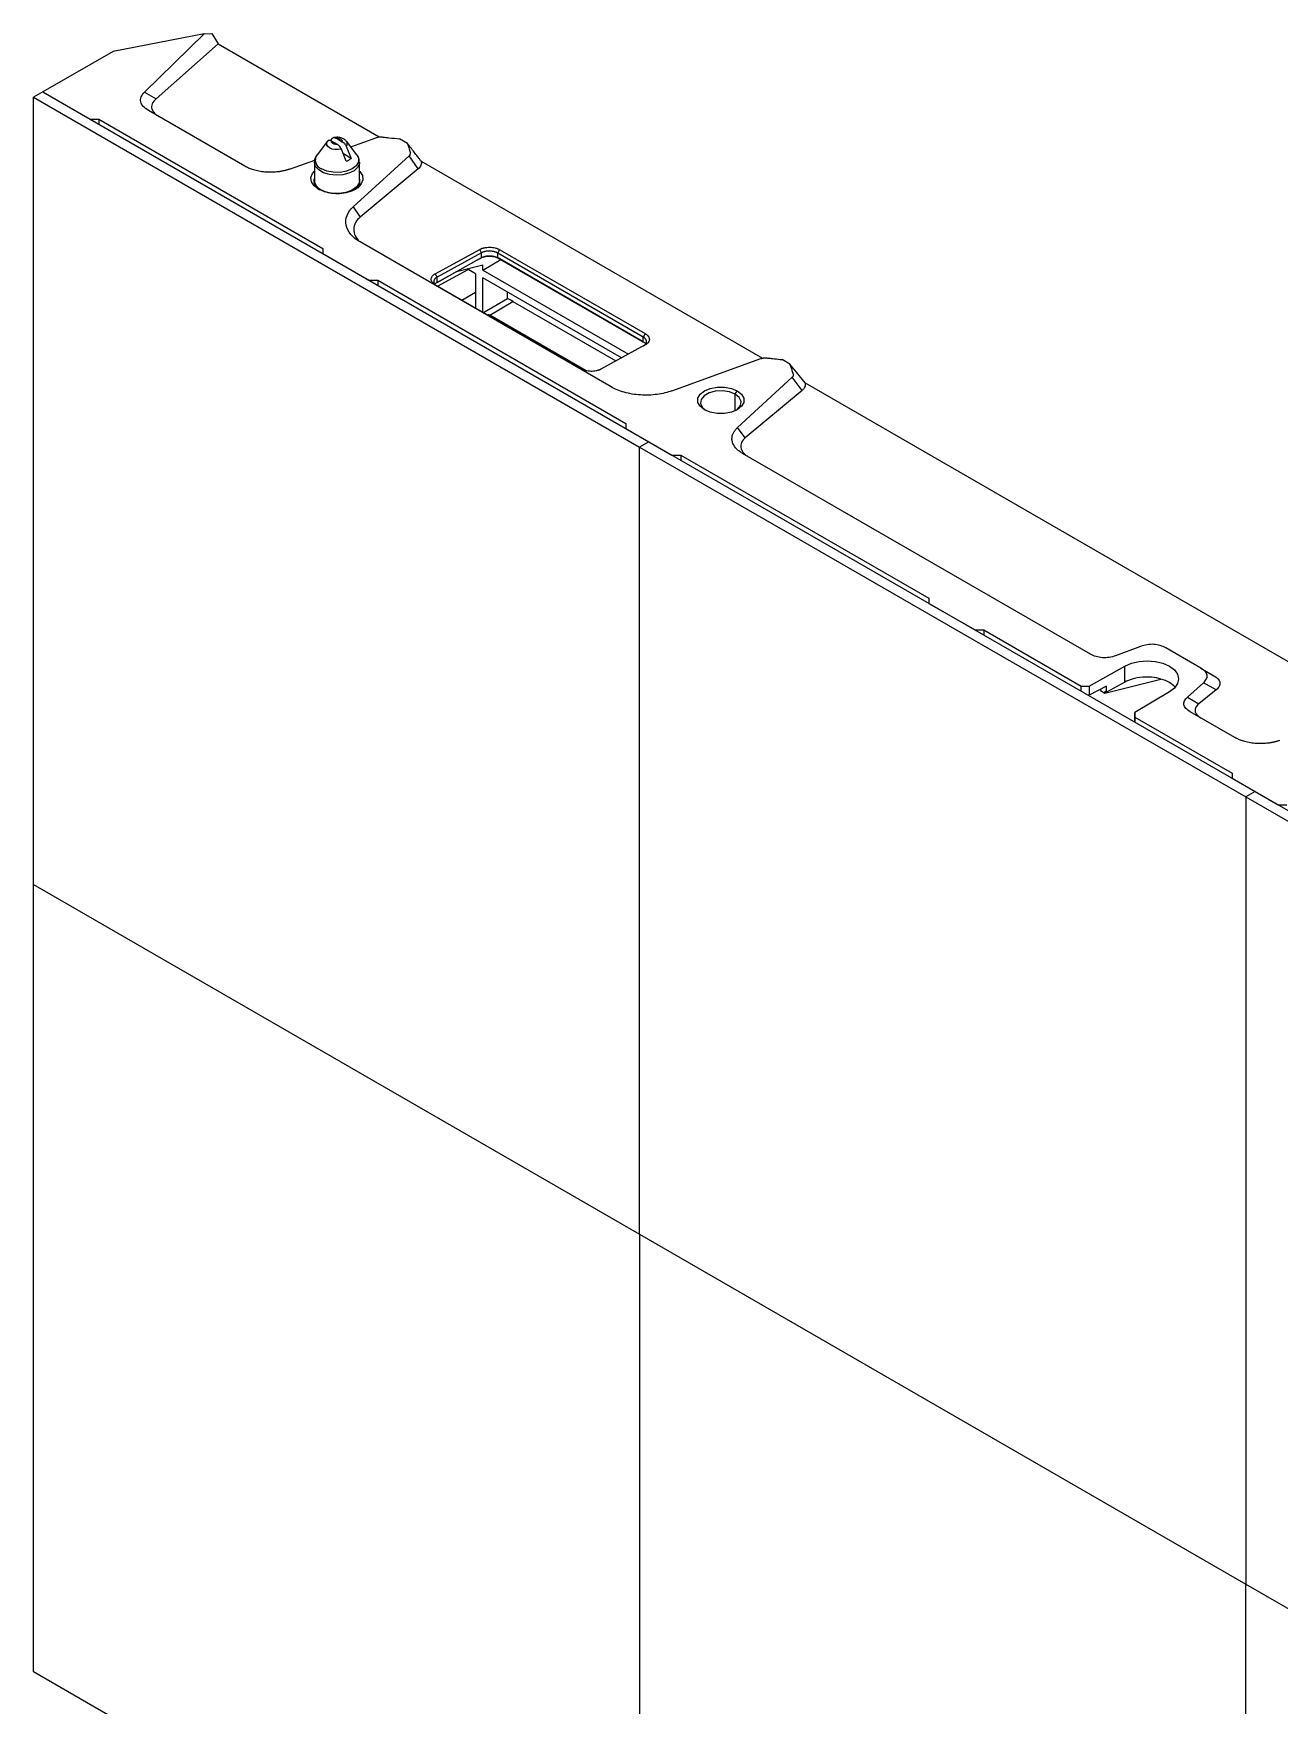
# Model space of a CAD drawing. Header units: millimetres. Extents: x 9226 to 36041, y 16031 to 21779.
# Drawn here: x 10866.8 to 11084.9, y 17580.6 to 17873.3 of the extents above; entities that cross this region are included whole.
import ezdxf

# ---------------------------------------------------------------- set-up
doc = ezdxf.new("R2010")
doc.units = ezdxf.units.MM

msp = doc.modelspace()

# ---------------------------------------------------------------- linework, layer by layer
at = {"color": 7, "linetype": 'Continuous', "lineweight": -3}
for p, q in [((10896.728, 17873.231), (10880.773, 17870.178)), ((10896.728, 17873.231), (10886.288, 17863.036)), ((10899.154, 17871.473), (10888.288, 17861.881)), ((10896.728, 17873.231), (10898.067, 17873.316)), ((10898.067, 17873.316), (10899.154, 17871.473)), ((10899.154, 17871.473), (10927.359, 17855.191)), ((10880.773, 17870.178), (10868.47, 17863.075)), ((10868.47, 17863.075), (10866.843, 17862.136)), ((10868.47, 17863.075), (10974.536, 17801.844)), ((10868.47, 17863.075), (10876.743, 17858.299)), ((10886.288, 17863.036), (10888.288, 17861.881)), ((10866.843, 17724.345), (10866.843, 17862.136)), ((10866.843, 17862.136), (10972.909, 17800.905)), ((10903.849, 17850.08), (10886.995, 17859.81)), ((10876.743, 17858.299), (10878.298, 17858.299)), ((10878.298, 17858.299), (10917.472, 17835.684)), ((10878.298, 17858.299), (10878.298, 17857.401)), ((10918.291, 17854.441), (10916.463, 17852.081)), ((10918.188, 17854.246), (10918.161, 17854.202)), ((10918.291, 17854.441), (10918.312, 17854.467)), ((10918.847, 17854.533), (10919.161, 17854.957)), ((10920.041, 17853.878), (10919.004, 17854.477)), ((10919.852, 17854.966), (10920.89, 17854.367)), ((10923.431, 17852.081), (10921.603, 17854.441)), ((10922.373, 17853.447), (10926.906, 17855.085)), ((10932.275, 17854.08), (10930.916, 17854.865)), ((10911.646, 17849.569), (10916.051, 17851.161)), ((10921.578, 17850.949), (10920.733, 17853.07)), ((10922.427, 17851.439), (10921.071, 17852.221)), ((10921.581, 17853.56), (10922.427, 17851.439)), ((10932.573, 17851.918), (10922.798, 17842.938)), ((10934.157, 17849.593), (10932.573, 17851.918)), ((10934.674, 17850.968), (10994.41, 17816.483)), ((10915.997, 17850.774), (10915.997, 17847.563)), ((10923.897, 17847.563), (10923.897, 17850.774)), ((10934.157, 17849.593), (10924.02, 17841.145)), ((10917.208, 17845.92), (10917.225, 17845.91)), ((10922.798, 17842.938), (10924.02, 17841.145)), ((10967.953, 17811.443), (10923.988, 17836.823)), ((10917.472, 17835.684), (10917.472, 17834.786)), ((10917.472, 17834.786), (10925.533, 17830.133)), ((10937.157, 17831.259), (10944.935, 17835.514)), ((10944.889, 17833.873), (10937.481, 17829.746)), ((10945.261, 17834.918), (10937.483, 17830.663)), ((10937.483, 17829.748), (10945.261, 17834.081)), ((10945.261, 17834.081), (10945.261, 17834.918)), ((10945.47, 17831.903), (10948.608, 17833.746)), ((10973.546, 17820.169), (10948.09, 17834.865)), ((10948.09, 17834.045), (10948.09, 17834.865)), ((10948.09, 17834.045), (10973.546, 17819.35)), ((10948.434, 17835.461), (10973.89, 17820.766)), ((10973.546, 17819.35), (10948.45, 17833.838)), ((10937.483, 17829.748), (10937.483, 17830.663)), ((10937.57, 17829.053), (10942.927, 17831.995)), ((10940.847, 17831.622), (10945.47, 17832.793)), ((10944.204, 17831.258), (10942.742, 17832.102)), ((10944.204, 17831.258), (10944.204, 17825.224)), ((10945.47, 17831.903), (10945.47, 17832.793)), ((10945.47, 17831.903), (10970.953, 17817.192)), ((10969.729, 17816.522), (10945.47, 17830.527)), ((10945.47, 17824.493), (10945.47, 17830.527)), ((10925.533, 17830.133), (10927.089, 17830.133)), ((10927.089, 17830.133), (10970.505, 17805.069)), ((10927.089, 17830.133), (10927.089, 17829.235)), ((10962.612, 17814.597), (10937.157, 17829.292)), ((10941.802, 17826.61), (10944.204, 17828.013)), ((10949.787, 17826.921), (10949.787, 17828.035)), ((10945.47, 17824.425), (10949.787, 17826.921)), ((10946.674, 17824.009), (10950.704, 17826.417)), ((10950.704, 17826.417), (10968.761, 17815.993)), ((10946.282, 17824.024), (10946.463, 17824.129)), ((10946.463, 17824.129), (10946.463, 17823.919)), ((10963.548, 17814.267), (10946.674, 17824.009)), ((10973.89, 17818.799), (10966.112, 17814.544)), ((10973.546, 17819.35), (10973.546, 17820.169)), ((10978.544, 17810.756), (10994.101, 17816.399)), ((10999.205, 17815.442), (10997.845, 17816.227)), ((10999.586, 17813.128), (10990.031, 17804.318)), ((11001.333, 17810.814), (10999.586, 17813.128)), ((10989.632, 17810.151), (10989.986, 17810.763)), ((11001.333, 17810.814), (10991.385, 17802.524)), ((11001.851, 17812.188), (11100.6, 17755.181)), ((10970.505, 17805.069), (10970.505, 17804.171)), ((10970.505, 17804.171), (10978.566, 17799.517)), ((10991.385, 17802.524), (10990.031, 17804.318)), ((10974.536, 17801.844), (10972.909, 17800.905)), ((10974.536, 17801.844), (11080.602, 17740.614)), ((10972.909, 17663.114), (10972.909, 17800.905)), ((10972.909, 17800.905), (11078.975, 17739.675)), ((10978.566, 17799.517), (10980.122, 17799.517)), ((10980.122, 17799.517), (11023.538, 17774.454)), ((10980.122, 17799.517), (10980.122, 17798.619)), ((11051.795, 17764.673), (10990.916, 17799.817)), ((11023.538, 17774.454), (11023.538, 17773.556)), ((11023.538, 17773.556), (11031.599, 17768.902)), ((11031.599, 17768.902), (11033.155, 17768.902)), ((11033.155, 17768.902), (11050.147, 17759.093)), ((11033.155, 17768.902), (11033.155, 17768.004)), ((11060.579, 17766.027), (11056.211, 17764.401)), ((11071.12, 17762.22), (11064.995, 17765.755)), ((11051.573, 17759.086), (11057.833, 17762.575)), ((11054.33, 17757.834), (11064.121, 17760.315)), ((11057.833, 17759.779), (11057.833, 17762.575)), ((11071.12, 17762.22), (11073.403, 17760.901)), ((11050.147, 17759.093), (11051.573, 17759.086)), ((11050.147, 17758.195), (11050.147, 17759.093)), ((11051.573, 17757.461), (11051.413, 17757.464)), ((11051.573, 17759.086), (11051.573, 17757.461)), ((11054.595, 17759.055), (11051.573, 17757.461)), ((11053.527, 17758.491), (11053.557, 17758.474)), ((11053.557, 17758.474), (11053.557, 17758.28)), ((11053.557, 17758.28), (11054.33, 17757.834)), ((11054.33, 17758.191), (11054.33, 17757.834)), ((11054.33, 17758.191), (11054.595, 17758.038)), ((11057.833, 17759.779), (11054.595, 17758.038)), ((11054.595, 17758.038), (11054.595, 17759.055)), ((11065.611, 17758.085), (11059.566, 17754.471)), ((11068.774, 17757.149), (11071.591, 17759.67)), ((11073.778, 17758.407), (11070.786, 17755.986)), ((11073.778, 17758.407), (11071.591, 17759.67)), ((11059.566, 17754.471), (11059.579, 17753.648)), ((11059.566, 17752.846), (11059.566, 17754.471)), ((11068.774, 17757.149), (11070.786, 17755.986)), ((11077.09, 17750.07), (11069.245, 17754.599)), ((11059.568, 17752.756), (11059.566, 17752.846)), ((11059.579, 17753.648), (11076.571, 17743.838)), ((11059.579, 17753.648), (11059.579, 17752.75)), ((11076.571, 17743.838), (11076.571, 17742.94)), ((11076.571, 17742.94), (11084.632, 17738.287)), ((11080.602, 17740.614), (11078.975, 17739.675)), ((11080.602, 17740.614), (11186.668, 17679.383)), ((11078.975, 17739.675), (11078.975, 17601.883)), ((11078.975, 17739.675), (11185.041, 17678.444)), ((11084.632, 17738.287), (11086.188, 17738.287)), ((10866.843, 17724.345), (10972.909, 17663.114)), ((10866.843, 17586.553), (10866.843, 17724.345)), ((10972.909, 17663.114), (10972.909, 17525.323)), ((10972.909, 17663.114), (11078.975, 17601.883)), ((11078.975, 17464.092), (11078.975, 17601.883)), ((11078.975, 17601.883), (11185.041, 17540.653)), ((10972.909, 17525.323), (10866.843, 17586.553))]:
    msp.add_line(p, q, dxfattribs=at)
at = {"color": 8, "linetype": 'Continuous', "lineweight": -3}
msp.add_line((10989.632, 17807.275), (10989.632, 17810.151), dxfattribs=at)
at = {"color": 8, "linetype": 'Continuous', "lineweight": -3, "flags": 128}
for points in [[(10920.733, 17853.07), (10920.2, 17852.977), (10919.643, 17852.981), (10919.114, 17853.083), (10918.664, 17853.273), (10918.336, 17853.533), (10918.159, 17853.838), (10918.151, 17854.16), (10918.291, 17854.441)], [(10923.896, 17850.735), (10923.872, 17850.518), (10923.567, 17849.862), (10922.941, 17849.286), (10922.048, 17848.843), (10920.969, 17848.571), (10919.799, 17848.495), (10918.642, 17848.621), (10917.601, 17848.939), (10916.769, 17849.42), (10916.219, 17850.021), (10916, 17850.688), (10915.997, 17850.777)]]:
    msp.add_lwpolyline(points, dxfattribs=at)
at = {"color": 7, "linetype": 'Continuous', "lineweight": -3, "flags": 128}
for points in [[(10923.431, 17852.081), (10923.721, 17851.507), (10923.71, 17850.818), (10923.331, 17850.164), (10922.621, 17849.61), (10921.648, 17849.21), (10920.51, 17849.003), (10919.316, 17849.009), (10918.184, 17849.228), (10917.224, 17849.638)], [(10916.73, 17846.032), (10915.953, 17846.631), (10915.501, 17847.331), (10915.408, 17848.077), (10915.684, 17848.808), (10915.997, 17849.193)], [(10923.897, 17849.193), (10923.94, 17849.148), (10924.393, 17848.448), (10924.485, 17847.702), (10924.21, 17846.972), (10923.589, 17846.316), (10922.674, 17845.787), (10921.537, 17845.429), (10920.271, 17845.27), (10918.98, 17845.323), (10917.766, 17845.584), (10916.73, 17846.032)], [(10923.897, 17847.563), (10923.756, 17846.959), (10923.278, 17846.338), (10922.505, 17845.825), (10921.504, 17845.467), (10920.365, 17845.296), (10919.188, 17845.325), (10918.079, 17845.554), (10917.136, 17845.961)], [(10944.889, 17833.873), (10945.097, 17833.99), (10945.261, 17834.081)], [(10945.261, 17834.918), (10945.078, 17835.252), (10944.935, 17835.514)], [(10948.09, 17834.865), (10948.283, 17835.199), (10948.434, 17835.461)], [(10948.45, 17833.838), (10948.248, 17833.954), (10948.09, 17834.045)], [(10937.483, 17830.663), (10937.3, 17830.997), (10937.157, 17831.259)], [(10973.89, 17820.766), (10973.697, 17820.432), (10973.546, 17820.169)], [(11001.851, 17812.188), (11000.369, 17814.01), (10999.205, 17815.442)], [(10984.258, 17807.457), (10983.513, 17808.049), (10983.122, 17808.745), (10983.122, 17809.476), (10983.513, 17810.172), (10984.258, 17810.763), (10985.283, 17811.193), (10986.488, 17811.419), (10987.756, 17811.419), (10988.961, 17811.193), (10989.986, 17810.763)], [(10989.632, 17810.151), (10988.622, 17810.559), (10987.431, 17810.744), (10986.203, 17810.682), (10985.086, 17810.381), (10984.214, 17809.877), (10983.693, 17809.232), (10983.586, 17808.523), (10983.905, 17807.836), (10984.446, 17807.355)], [(10989.986, 17810.763), (10990.731, 17810.172), (10991.122, 17809.476), (10991.122, 17808.745), (10990.731, 17808.049), (10989.986, 17807.457), (10988.961, 17807.027), (10987.756, 17806.801), (10986.488, 17806.801), (10985.283, 17807.027), (10984.258, 17807.457)], [(10989.798, 17807.355), (10990.03, 17807.526), (10990.551, 17808.172), (10990.659, 17808.881), (10990.339, 17809.568), (10989.632, 17810.151)], [(11057.833, 17762.575), (11058.972, 17763.08), (11060.298, 17763.397), (11061.722, 17763.505), (11063.145, 17763.397), (11064.472, 17763.08), (11065.611, 17762.575), (11066.485, 17761.917), (11067.034, 17761.152), (11067.222, 17760.33), (11067.034, 17759.508), (11066.485, 17758.742), (11065.611, 17758.085)]]:
    msp.add_lwpolyline(points, dxfattribs=at)
at = {"color": 8, "linetype": 'Continuous', "lineweight": -3}
msp.add_arc((10921.093, 17854.013), 0.666, 317.19756, 40.04492, dxfattribs=at)
at = {"color": 7, "linetype": 'Continuous', "lineweight": -3}
for centre, radius, start, end in [((10917.765, 17851.147), 1.602, 144.32866, 250.27784), ((10920.632, 17853.568), 2.785, 289.86507, 310.12955), ((10917.622, 17847.482), 1.705, 162.41259, 245.5351), ((10922.272, 17847.482), 1.705, 294.46474, 17.5876), ((10917.914, 17847.72), 1.924, 184.69065, 246.14712), ((10925.55, 17838.981), 2.65, 125.26176, 231.37903), ((10938.218, 17804.8), 24.963, 59.98862, 62.39231), ((10934.001, 17802.058), 25.346, 60.00056, 60.54815)]:
    msp.add_arc(centre, radius, start, end, dxfattribs=at)
for points, knots in [([(10886.995, 17859.81), (10886.616, 17860.028), (10886.3, 17860.27), (10885.829, 17860.789), (10885.676, 17861.065), (10885.552, 17861.631), (10885.582, 17861.92), (10885.814, 17862.49), (10886.016, 17862.77), (10886.288, 17863.036)], [0, 0, 0, 0, 0.25, 0.25, 0.5, 0.5, 0.75, 0.75, 1, 1, 1, 1]), ([(10888.288, 17861.881), (10888.015, 17861.589), (10887.483, 17861.021), (10887.471, 17860.1), (10887.983, 17859.313), (10888.575, 17858.922), (10888.878, 17858.722)], [0, 0, 0, 0, 0.2884448, 0.5605721, 0.7754282, 1, 1, 1, 1]), ([(10918.471, 17854.611), (10918.41, 17854.552), (10918.294, 17854.439), (10918.222, 17854.308), (10918.188, 17854.246)], [0, 0, 0, 0, 0.5309051, 1, 1, 1, 1]), ([(10919.004, 17854.477), (10918.883, 17854.533), (10918.679, 17854.628), (10918.442, 17854.595), (10918.352, 17854.507), (10918.312, 17854.467)], [0, 0, 0, 0, 0.4449972, 0.7507357, 1, 1, 1, 1]), ([(10920.041, 17853.878), (10919.971, 17853.876), (10919.831, 17853.873), (10919.626, 17853.903), (10919.436, 17853.955), (10919.272, 17854.032), (10919.139, 17854.127), (10919.048, 17854.237), (10918.996, 17854.355), (10919.001, 17854.436), (10919.004, 17854.477)], [0, 0, 0, 0, 0.1249164, 0.249994, 0.3748307, 0.4999966, 0.6248363, 0.7499908, 0.8749186, 1, 1, 1, 1]), ([(10919.161, 17854.957), (10919.21, 17855.003), (10919.307, 17855.095), (10919.528, 17855.105), (10919.716, 17855.042), (10919.826, 17854.981), (10919.852, 17854.966)], [0, 0, 0, 0, 0.2960001, 0.5914594, 0.9026425, 1, 1, 1, 1]), ([(10921.61, 17854.431), (10921.489, 17854.56), (10921.227, 17854.838), (10920.734, 17855.046), (10920.278, 17855.138), (10919.854, 17855.169), (10919.571, 17855.113), (10919.402, 17855.08)], [0, 0, 0, 0, 0.2320579, 0.5025317, 0.6454043, 0.7874338, 1, 1, 1, 1]), ([(10919.852, 17854.966), (10919.922, 17854.968), (10920.062, 17854.971), (10920.268, 17854.941), (10920.458, 17854.889), (10920.622, 17854.812), (10920.755, 17854.717), (10920.846, 17854.607), (10920.898, 17854.489), (10920.893, 17854.408), (10920.89, 17854.367)], [0, 0, 0, 0, 0.1249229, 0.2500008, 0.3748376, 0.4999949, 0.6248348, 0.7499979, 0.8749184, 1, 1, 1, 1]), ([(10920.733, 17853.07), (10920.684, 17853.172), (10920.586, 17853.377), (10920.366, 17853.641), (10920.178, 17853.795), (10920.068, 17853.862), (10920.041, 17853.878)], [0, 0, 0, 0, 0.2959967, 0.5914639, 0.9026307, 1, 1, 1, 1]), ([(10920.89, 17854.367), (10921.011, 17854.284), (10921.215, 17854.144), (10921.452, 17853.837), (10921.541, 17853.646), (10921.581, 17853.56)], [0, 0, 0, 0, 0.4450055, 0.7507299, 1, 1, 1, 1]), ([(10926.906, 17855.085), (10927.062, 17855.141), (10927.239, 17855.178), (10927.513, 17855.201), (10927.606, 17855.204), (10927.791, 17855.199), (10927.883, 17855.189), (10928.338, 17855.14), (10929.393, 17855.028), (10930.336, 17854.927), (10930.916, 17854.865)], [0, 0, 0, 0, 0.125, 0.125, 0.1875, 0.1875, 0.25, 0.25, 0.5, 1, 1, 1, 1]), ([(10932.275, 17854.08), (10932.355, 17853.829), (10932.435, 17853.578), (10932.554, 17853.202), (10932.594, 17853.077), (10932.654, 17852.889), (10932.674, 17852.826), (10932.714, 17852.7), (10932.735, 17852.635), (10932.767, 17852.531), (10932.778, 17852.49), (10932.787, 17852.447), (10932.789, 17852.435), (10932.792, 17852.419), (10932.793, 17852.403), (10932.796, 17852.335), (10932.789, 17852.28), (10932.74, 17852.113), (10932.673, 17852.011), (10932.573, 17851.918)], [0, 0, 0, 0, 0.25, 0.25, 0.375, 0.375, 0.4375, 0.4375, 0.5, 0.5, 0.5625, 0.5625, 0.59375, 0.59375, 0.625, 0.625, 0.75, 0.75, 1, 1, 1, 1]), ([(10934.674, 17850.968), (10934.576, 17851.098), (10934.475, 17851.227), (10934.275, 17851.487), (10934.175, 17851.616), (10933.875, 17852.006), (10933.675, 17852.265), (10933.075, 17853.042), (10932.675, 17853.561), (10932.275, 17854.08)], [0, 0, 0, 0, 0.125, 0.125, 0.25, 0.25, 0.5, 0.5, 1, 1, 1, 1]), ([(10916.515, 17852.117), (10916.414, 17851.987), (10916.169, 17851.672), (10915.992, 17851.194), (10916.022, 17850.872), (10916.03, 17850.781)], [0, 0, 0, 0, 0.3352316, 0.8128705, 1, 1, 1, 1]), ([(10923.866, 17850.721), (10923.867, 17850.898), (10923.871, 17851.329), (10923.654, 17851.829), (10923.408, 17852.081), (10923.345, 17852.146)], [0, 0, 0, 0, 0.34005678, 0.82927882, 1, 1, 1, 1]), ([(10934.674, 17850.968), (10934.691, 17850.908), (10934.705, 17850.848), (10934.723, 17850.728), (10934.725, 17850.668), (10934.719, 17850.488), (10934.694, 17850.367), (10934.561, 17850.014), (10934.397, 17849.793), (10934.157, 17849.593)], [0, 0, 0, 0, 0.125, 0.125, 0.25, 0.25, 0.5, 0.5, 1, 1, 1, 1]), ([(10911.646, 17849.569), (10911.579, 17849.545), (10911.445, 17849.498), (10911.238, 17849.432), (10911.028, 17849.371), (10910.815, 17849.315), (10910.598, 17849.263), (10910.378, 17849.216), (10910.155, 17849.174), (10909.928, 17849.137), (10909.432, 17849.066), (10908.652, 17849.002), (10907.59, 17849.021), (10906.548, 17849.14), (10905.753, 17849.316), (10905.19, 17849.487), (10904.829, 17849.614), (10904.484, 17849.756), (10904.155, 17849.91), (10903.951, 17850.023), (10903.849, 17850.08)], [0, 0, 0, 0, 0.027944, 0.0557601, 0.0834869, 0.1111636, 0.1388295, 0.1665238, 0.1942858, 0.2221545, 0.2501682, 0.3750481, 0.5000251, 0.6248208, 0.7498149, 0.8000557, 0.8499661, 0.8997743, 0.9497097, 1, 1, 1, 1]), ([(10915.997, 17847.563), (10916.01, 17847.372), (10916.027, 17847.109), (10916.191, 17846.87), (10916.237, 17846.804)], [0, 0, 0, 0, 0.72411226, 1, 1, 1, 1]), ([(10916.237, 17846.804), (10916.288, 17846.707), (10916.432, 17846.433), (10916.762, 17846.225), (10916.975, 17846.09)], [0, 0, 0, 0, 0.3532462, 1, 1, 1, 1]), ([(10923.717, 17847.042), (10923.715, 17847.034), (10923.687, 17846.877), (10923.409, 17846.464), (10922.733, 17845.866), (10921.689, 17845.464), (10920.729, 17845.289), (10919.94, 17845.243), (10919.155, 17845.292), (10918.184, 17845.462), (10917.603, 17845.733), (10917.225, 17845.91)], [0, 0, 0, 0, 0.0053889, 0.0990714, 0.2731516, 0.4472319, 0.5409136, 0.6365758, 0.7322378, 0.82592, 1, 1, 1, 1]), ([(10923.988, 17836.823), (10923.36, 17837.186), (10922.796, 17837.627), (10921.94, 17838.628), (10921.651, 17839.188), (10921.428, 17840.332), (10921.495, 17840.914), (10921.945, 17842.001), (10922.325, 17842.504), (10922.798, 17842.938)], [0, 0, 0, 0, 0.25, 0.25, 0.5, 0.5, 0.75, 0.75, 1, 1, 1, 1]), ([(10948.45, 17833.838), (10948.41, 17833.859), (10948.332, 17833.903), (10948.205, 17833.963), (10948.072, 17834.018), (10947.932, 17834.068), (10947.785, 17834.114), (10947.532, 17834.181), (10947.162, 17834.25), (10946.67, 17834.283), (10946.177, 17834.26), (10945.781, 17834.195), (10945.48, 17834.118), (10945.267, 17834.048), (10945.068, 17833.968), (10944.949, 17833.905), (10944.889, 17833.873)], [0, 0, 0, 0, 0.041414, 0.0827037, 0.1240529, 0.1656448, 0.2076594, 0.2502712, 0.375965, 0.4999725, 0.6236755, 0.7494515, 0.8129815, 0.8755081, 0.9376406, 1, 1, 1, 1]), ([(10944.935, 17835.514), (10944.973, 17835.535), (10945.051, 17835.575), (10945.175, 17835.63), (10945.306, 17835.681), (10945.444, 17835.727), (10945.588, 17835.767), (10945.837, 17835.827), (10946.2, 17835.885), (10946.684, 17835.904), (10947.168, 17835.87), (10947.558, 17835.796), (10947.853, 17835.714), (10948.063, 17835.641), (10948.258, 17835.558), (10948.376, 17835.494), (10948.434, 17835.461)], [0, 0, 0, 0, 0.0414226, 0.0827214, 0.1240802, 0.165682, 0.2077067, 0.2503288, 0.3760422, 0.5000512, 0.6237435, 0.7495003, 0.8130207, 0.8755356, 0.9376549, 1, 1, 1, 1]), ([(10948.09, 17834.865), (10948.055, 17834.884), (10947.983, 17834.924), (10947.863, 17834.98), (10947.731, 17835.032), (10947.586, 17835.081), (10947.429, 17835.125), (10947.259, 17835.162), (10947.079, 17835.191), (10946.888, 17835.211), (10946.688, 17835.222), (10946.482, 17835.22), (10946.271, 17835.206), (10946.058, 17835.179), (10945.846, 17835.137), (10945.64, 17835.079), (10945.44, 17835.007), (10945.322, 17834.948), (10945.261, 17834.918)], [0, 0, 0, 0, 0.0464851, 0.0951047, 0.1458591, 0.1987486, 0.2537734, 0.3109336, 0.3702295, 0.4316611, 0.4952284, 0.5609314, 0.6287703, 0.6987449, 0.7708553, 0.8451013, 0.9214829, 1, 1, 1, 1]), ([(10945.261, 17834.081), (10945.294, 17834.099), (10945.36, 17834.133), (10945.465, 17834.18), (10945.573, 17834.222), (10945.684, 17834.259), (10945.798, 17834.292), (10945.914, 17834.32), (10946.031, 17834.343), (10946.148, 17834.362), (10946.265, 17834.377), (10946.382, 17834.387), (10946.498, 17834.393), (10946.612, 17834.396), (10946.725, 17834.395), (10946.835, 17834.39), (10946.943, 17834.382), (10947.048, 17834.371), (10947.15, 17834.357), (10947.248, 17834.341), (10947.343, 17834.322), (10947.435, 17834.301), (10947.523, 17834.278), (10947.607, 17834.253), (10947.688, 17834.227), (10947.764, 17834.199), (10947.837, 17834.17), (10947.906, 17834.14), (10947.971, 17834.109), (10948.032, 17834.078), (10948.071, 17834.056), (10948.09, 17834.045)], [0, 0, 0, 0, 0.043584, 0.0865179, 0.1288017, 0.1704354, 0.211419, 0.2517524, 0.2914357, 0.3304689, 0.368852, 0.4065849, 0.4436678, 0.4801005, 0.5158832, 0.5510157, 0.5854982, 0.6193305, 0.6525128, 0.6850451, 0.7169273, 0.7481594, 0.7787415, 0.8086736, 0.8379557, 0.8665879, 0.8945701, 0.9219024, 0.9485848, 0.9746173, 1, 1, 1, 1]), ([(10937.157, 17829.292), (10937.119, 17829.314), (10937.045, 17829.359), (10936.944, 17829.43), (10936.85, 17829.505), (10936.766, 17829.584), (10936.689, 17829.667), (10936.577, 17829.808), (10936.464, 17830.014), (10936.416, 17830.287), (10936.464, 17830.558), (10936.584, 17830.775), (10936.723, 17830.939), (10936.847, 17831.055), (10936.99, 17831.163), (10937.101, 17831.227), (10937.157, 17831.259)], [0, 0, 0, 0, 0.0414085, 0.0826934, 0.1240388, 0.1656279, 0.2076406, 0.2502517, 0.375941, 0.4999416, 0.6236422, 0.7494231, 0.8129603, 0.875494, 0.9376336, 1, 1, 1, 1]), ([(10937.483, 17830.663), (10937.451, 17830.645), (10937.389, 17830.609), (10937.304, 17830.552), (10937.227, 17830.493), (10937.159, 17830.432), (10937.098, 17830.369), (10937.047, 17830.305), (10937.003, 17830.241), (10936.967, 17830.176), (10936.939, 17830.111), (10936.918, 17830.046), (10936.904, 17829.981), (10936.897, 17829.917), (10936.897, 17829.855), (10936.903, 17829.793), (10936.914, 17829.733), (10936.931, 17829.674), (10936.953, 17829.616), (10936.98, 17829.561), (10937.011, 17829.507), (10937.046, 17829.455), (10937.085, 17829.406), (10937.127, 17829.358), (10937.172, 17829.312), (10937.219, 17829.269), (10937.268, 17829.228), (10937.32, 17829.188), (10937.373, 17829.151), (10937.427, 17829.116), (10937.465, 17829.094), (10937.483, 17829.083)], [0, 0, 0, 0, 0.0435902, 0.0865297, 0.1288185, 0.1704567, 0.2114442, 0.251781, 0.2914672, 0.3305028, 0.3688878, 0.4066222, 0.443706, 0.4801392, 0.5159219, 0.5510541, 0.5855359, 0.6193671, 0.652548, 0.6850784, 0.7169585, 0.7481883, 0.7787678, 0.808697, 0.8379761, 0.8666051, 0.8945839, 0.9219128, 0.9485917, 0.9746208, 1, 1, 1, 1]), ([(10937.09, 17829.42), (10937.119, 17829.459), (10937.21, 17829.583), (10937.372, 17829.681), (10937.483, 17829.748)], [0, 0, 0, 0, 0.3180151, 1, 1, 1, 1]), ([(10973.546, 17818.589), (10973.577, 17818.607), (10973.64, 17818.643), (10973.725, 17818.7), (10973.802, 17818.759), (10973.87, 17818.82), (10973.93, 17818.883), (10973.982, 17818.947), (10974.026, 17819.011), (10974.062, 17819.076), (10974.09, 17819.141), (10974.111, 17819.206), (10974.125, 17819.271), (10974.131, 17819.335), (10974.132, 17819.397), (10974.126, 17819.459), (10974.114, 17819.52), (10974.097, 17819.578), (10974.075, 17819.636), (10974.048, 17819.691), (10974.017, 17819.745), (10973.982, 17819.797), (10973.944, 17819.846), (10973.902, 17819.894), (10973.857, 17819.94), (10973.81, 17819.983), (10973.76, 17820.025), (10973.709, 17820.064), (10973.656, 17820.101), (10973.602, 17820.136), (10973.564, 17820.158), (10973.546, 17820.169)], [0, 0, 0, 0, 0.0435902, 0.08652971, 0.12881854, 0.1704567, 0.21144419, 0.25178104, 0.29146724, 0.33050282, 0.36888779, 0.40662217, 0.44370597, 0.48013922, 0.51592194, 0.55105414, 0.58553587, 0.61936713, 0.65254797, 0.68507842, 0.71695852, 0.74818829, 0.77876778, 0.80869704, 0.83797612, 0.86660507, 0.89458394, 0.9219128, 0.94859171, 0.97462075, 1, 1, 1, 1]), ([(10973.546, 17819.35), (10973.691, 17819.26), (10973.885, 17819.141), (10973.953, 17818.988), (10973.97, 17818.95)], [0, 0, 0, 0, 0.7515973, 1, 1, 1, 1]), ([(10973.89, 17820.766), (10973.927, 17820.744), (10974.002, 17820.699), (10974.103, 17820.628), (10974.196, 17820.553), (10974.281, 17820.474), (10974.358, 17820.392), (10974.47, 17820.25), (10974.583, 17820.044), (10974.631, 17819.772), (10974.583, 17819.5), (10974.462, 17819.283), (10974.324, 17819.119), (10974.199, 17819.003), (10974.056, 17818.895), (10973.946, 17818.831), (10973.89, 17818.799)], [0, 0, 0, 0, 0.0414085, 0.0826934, 0.1240388, 0.1656279, 0.2076406, 0.2502517, 0.375941, 0.4999416, 0.6236422, 0.7494231, 0.8129603, 0.875494, 0.9376336, 1, 1, 1, 1]), ([(10994.101, 17816.399), (10994.135, 17816.411), (10994.201, 17816.434), (10994.305, 17816.461), (10994.405, 17816.483), (10994.501, 17816.5), (10994.591, 17816.512), (10994.676, 17816.521), (10994.753, 17816.526), (10994.822, 17816.529), (10994.884, 17816.529), (10994.935, 17816.529), (10994.976, 17816.528), (10995.028, 17816.525), (10995.127, 17816.517), (10995.316, 17816.498), (10995.602, 17816.467), (10996.013, 17816.423), (10996.77, 17816.342), (10997.4, 17816.275), (10997.845, 17816.227)], [0, 0, 0, 0, 0.0310903, 0.0607071, 0.0886723, 0.1148492, 0.1391415, 0.1614878, 0.1817905, 0.1998697, 0.2158807, 0.2303197, 0.239612, 0.2480074, 0.2709001, 0.3179023, 0.3979784, 0.4985347, 0.6456163, 1, 1, 1, 1]), ([(10966.112, 17814.544), (10966.073, 17814.524), (10965.996, 17814.483), (10965.871, 17814.428), (10965.741, 17814.377), (10965.603, 17814.332), (10965.458, 17814.291), (10965.21, 17814.232), (10964.847, 17814.174), (10964.363, 17814.154), (10963.879, 17814.188), (10963.489, 17814.262), (10963.194, 17814.344), (10962.984, 17814.417), (10962.788, 17814.501), (10962.671, 17814.565), (10962.612, 17814.597)], [0, 0, 0, 0, 0.0414226, 0.0827214, 0.1240802, 0.165682, 0.2077067, 0.2503288, 0.3760422, 0.5000512, 0.6237435, 0.7495003, 0.8130207, 0.8755356, 0.9376549, 1, 1, 1, 1]), ([(10999.205, 17815.442), (10999.278, 17815.218), (10999.415, 17814.793), (10999.592, 17814.255), (10999.728, 17813.828), (10999.814, 17813.576), (10999.775, 17813.417), (10999.763, 17813.349), (10999.734, 17813.287), (10999.695, 17813.244), (10999.646, 17813.186), (10999.61, 17813.151), (10999.586, 17813.128)], [0, 0, 0, 0, 0.289629, 0.546849, 0.6914899, 0.839411, 0.8686776, 0.8977948, 0.9162387, 0.9485969, 0.9657607, 1, 1, 1, 1]), ([(10978.544, 17810.756), (10977.792, 17810.483), (10976.921, 17810.264), (10975.039, 17810.004), (10974.03, 17809.966), (10972.048, 17810.094), (10971.079, 17810.261), (10969.345, 17810.755), (10968.58, 17811.081), (10967.953, 17811.443)], [0, 0, 0, 0, 0.25, 0.25, 0.5, 0.5, 0.75, 0.75, 1, 1, 1, 1]), ([(11001.851, 17812.188), (11001.86, 17812.154), (11001.879, 17812.086), (11001.894, 17811.984), (11001.9, 17811.882), (11001.896, 17811.78), (11001.882, 17811.677), (11001.858, 17811.574), (11001.816, 17811.446), (11001.747, 17811.295), (11001.637, 17811.126), (11001.502, 17810.964), (11001.389, 17810.864), (11001.333, 17810.814)], [0, 0, 0, 0, 0.0707591, 0.1413361, 0.2119424, 0.2827893, 0.3540861, 0.4260378, 0.4988442, 0.6260874, 0.751275, 0.8755299, 1, 1, 1, 1]), ([(10990.916, 17799.817), (10990.861, 17799.85), (10990.751, 17799.915), (10990.594, 17800.016), (10990.444, 17800.121), (10990.301, 17800.228), (10990.165, 17800.338), (10990.037, 17800.452), (10989.916, 17800.568), (10989.801, 17800.687), (10989.571, 17800.95), (10989.288, 17801.375), (10989.082, 17801.976), (10989.049, 17802.59), (10989.169, 17803.076), (10989.33, 17803.431), (10989.464, 17803.663), (10989.626, 17803.888), (10989.812, 17804.108), (10989.958, 17804.248), (10990.031, 17804.318)], [0, 0, 0, 0, 0.0279561, 0.0557813, 0.0835141, 0.1111935, 0.1388588, 0.1665491, 0.1943037, 0.2221614, 0.2501607, 0.375032, 0.5000082, 0.6248422, 0.7498408, 0.8000855, 0.849995, 0.8997977, 0.9497234, 1, 1, 1, 1]), ([(10991.385, 17802.524), (10991.349, 17802.493), (10991.277, 17802.431), (10991.177, 17802.335), (10991.085, 17802.236), (10991.001, 17802.136), (10990.925, 17802.033), (10990.857, 17801.928), (10990.796, 17801.821), (10990.692, 17801.605), (10990.596, 17801.271), (10990.608, 17800.82), (10990.756, 17800.374), (10990.992, 17800.017), (10991.241, 17799.747), (10991.457, 17799.555), (10991.7, 17799.372), (10991.884, 17799.261), (10991.977, 17799.205)], [0, 0, 0, 0, 0.0313692, 0.0626035, 0.0937606, 0.1248988, 0.1560763, 0.1873514, 0.2187814, 0.2504233, 0.3754904, 0.5002025, 0.6246838, 0.7497704, 0.8126763, 0.87504, 0.9373258, 1, 1, 1, 1]), ([(11064.995, 17765.755), (11064.694, 17765.929), (11064.36, 17766.074), (11063.645, 17766.286), (11063.265, 17766.353), (11062.489, 17766.401), (11062.093, 17766.382), (11061.317, 17766.261), (11060.937, 17766.16), (11060.579, 17766.027)], [0, 0, 0, 0, 0.25, 0.25, 0.5, 0.5, 0.75, 0.75, 1, 1, 1, 1]), ([(11056.211, 17764.401), (11055.853, 17764.267), (11055.473, 17764.166), (11054.697, 17764.046), (11054.301, 17764.027), (11053.525, 17764.074), (11053.145, 17764.142), (11052.43, 17764.354), (11052.096, 17764.499), (11051.795, 17764.673)], [0, 0, 0, 0, 0.25, 0.25, 0.5, 0.5, 0.75, 0.75, 1, 1, 1, 1]), ([(11066.609, 17758.897), (11066.306, 17759.179), (11065.684, 17759.758), (11064.203, 17760.349), (11062.564, 17760.656), (11060.799, 17760.671), (11059.133, 17760.39), (11058.231, 17759.966), (11057.833, 17759.779)], [0, 0, 0, 0, 0.1664166, 0.341627, 0.5078514, 0.6585841, 0.8492562, 1, 1, 1, 1]), ([(11071.591, 17759.67), (11071.822, 17759.877), (11071.997, 17760.096), (11072.205, 17760.544), (11072.239, 17760.773), (11072.156, 17761.221), (11072.04, 17761.44), (11071.672, 17761.853), (11071.421, 17762.046), (11071.12, 17762.22)], [0, 0, 0, 0, 0.25, 0.25, 0.5, 0.5, 0.75, 0.75, 1, 1, 1, 1]), ([(11073.403, 17760.901), (11073.704, 17760.727), (11073.953, 17760.536), (11074.312, 17760.128), (11074.422, 17759.912), (11074.488, 17759.474), (11074.444, 17759.251), (11074.212, 17758.817), (11074.023, 17758.606), (11073.778, 17758.407)], [0, 0, 0, 0, 0.25, 0.25, 0.5, 0.5, 0.75, 0.75, 1, 1, 1, 1]), ([(11069.245, 17754.599), (11068.943, 17754.773), (11068.692, 17754.966), (11068.325, 17755.378), (11068.208, 17755.598), (11068.125, 17756.046), (11068.159, 17756.275), (11068.368, 17756.723), (11068.543, 17756.942), (11068.774, 17757.149)], [0, 0, 0, 0, 0.25, 0.25, 0.5, 0.5, 0.75, 0.75, 1, 1, 1, 1]), ([(11070.786, 17755.986), (11070.541, 17755.788), (11070.353, 17755.577), (11070.12, 17755.142), (11070.076, 17754.92), (11070.142, 17754.481), (11070.252, 17754.266), (11070.611, 17753.858), (11070.86, 17753.666), (11071.161, 17753.492)], [0, 0, 0, 0, 0.25, 0.25, 0.5, 0.5, 0.75, 0.75, 1, 1, 1, 1]), ([(11084.887, 17749.559), (11084.82, 17749.535), (11084.686, 17749.488), (11084.479, 17749.422), (11084.27, 17749.361), (11084.056, 17749.305), (11083.84, 17749.253), (11083.619, 17749.206), (11083.396, 17749.164), (11083.169, 17749.127), (11082.674, 17749.056), (11081.893, 17748.992), (11080.831, 17749.011), (11079.789, 17749.13), (11078.994, 17749.306), (11078.431, 17749.477), (11078.07, 17749.604), (11077.726, 17749.746), (11077.396, 17749.9), (11077.193, 17750.013), (11077.09, 17750.07)], [0, 0, 0, 0, 0.027944, 0.05576007, 0.08348693, 0.11116363, 0.13882948, 0.16652381, 0.19428583, 0.22215447, 0.25016821, 0.37504814, 0.50002514, 0.62482079, 0.74981491, 0.80005567, 0.84996612, 0.89977432, 0.94970971, 1, 1, 1, 1])]:
    msp.add_open_spline(points, degree=3, knots=knots, dxfattribs=at)

doc.saveas('drawing.dxf')
